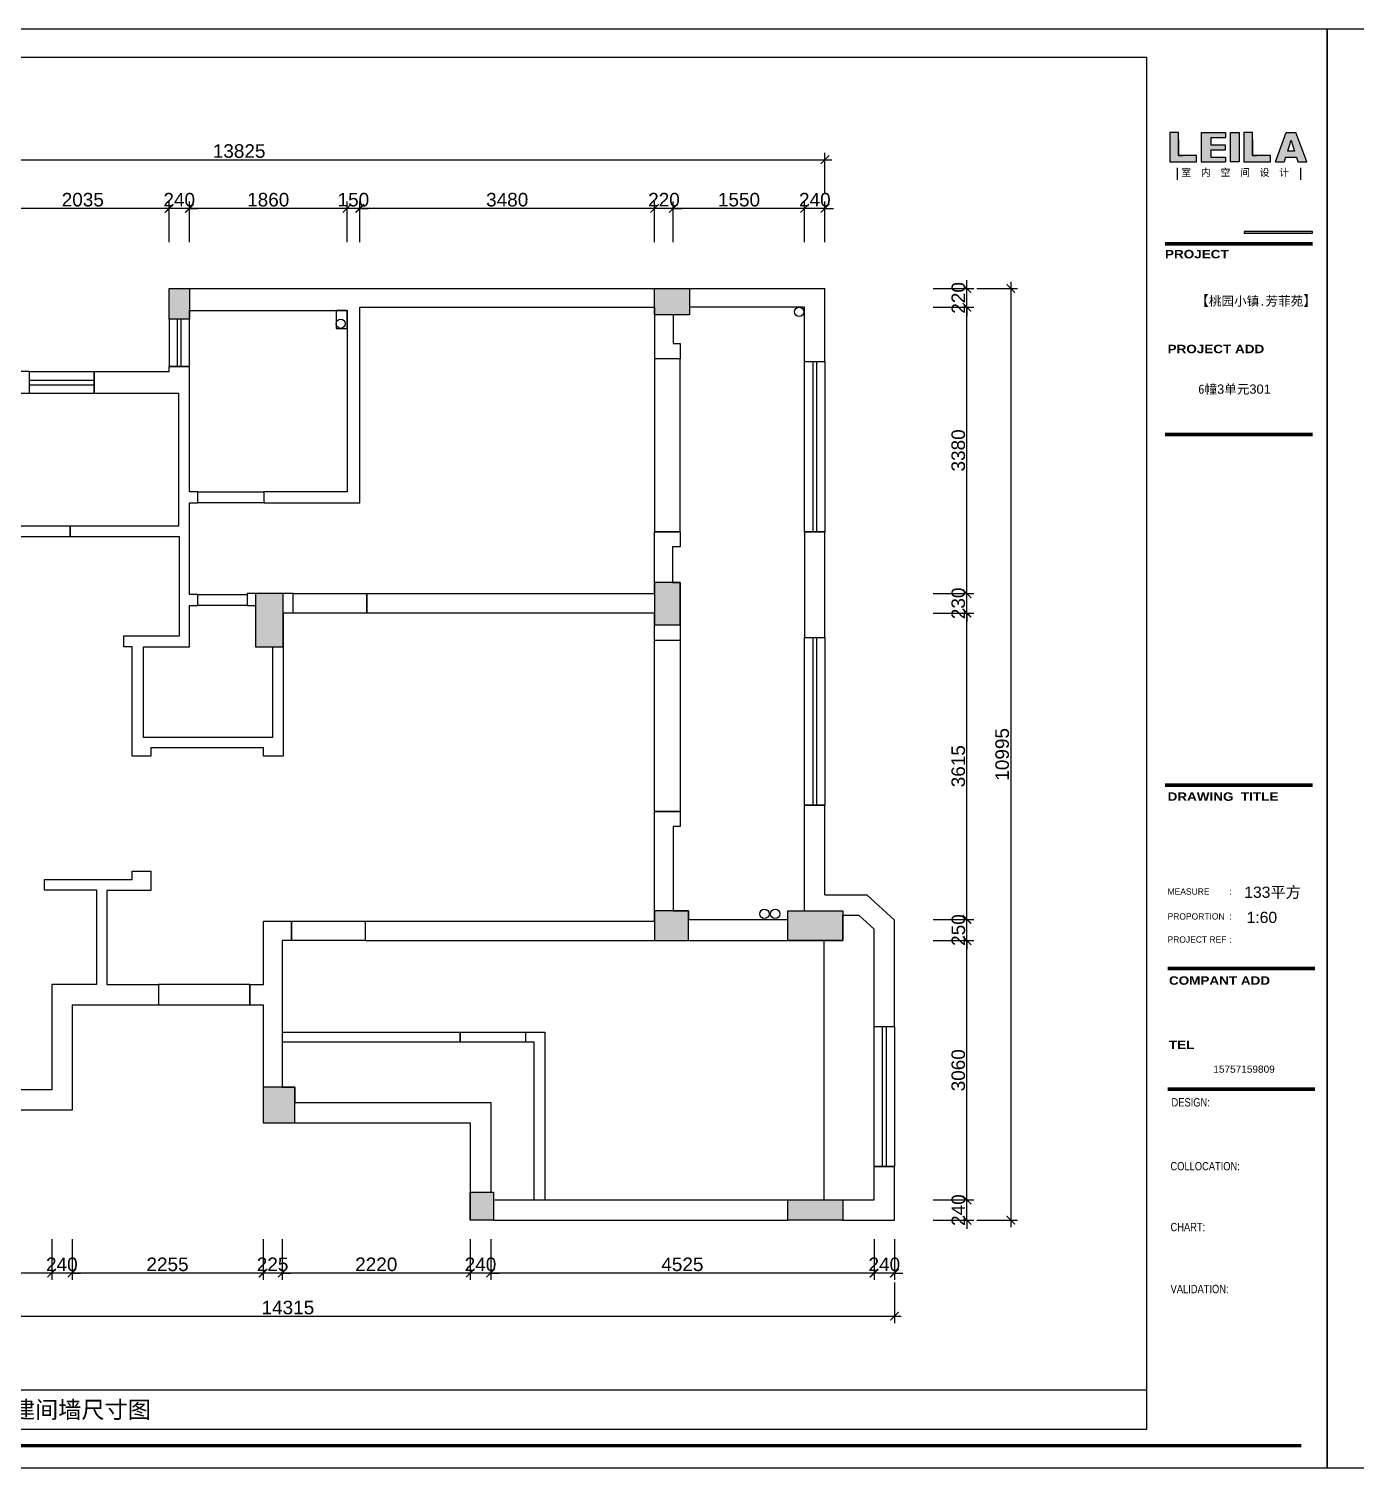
# Model space of a CAD drawing. Header units: millimetres. Extents: x 148889 to 229003, y -70503 to 111106.
# Drawn here: x 157590 to 173253, y -7813 to 9174 of the extents above; entities that cross this region are included whole.
import ezdxf
from ezdxf.enums import TextEntityAlignment as Align

# ---------------------------------------------------------------- set-up
doc = ezdxf.new("R2010")
doc.units = ezdxf.units.MM
doc.linetypes.add('HIDDEN', pattern=[0.375, 0.25, -0.125])
for name, color, linetype in [('C-门套', 16, 'Continuous'), ('P-原墙线', 7, 'Continuous'), ('P-外部尺寸', 44, 'Continuous'), ('P-窗', 3, 'Continuous'), ('W-图框', 251, 'Continuous'), ('大墨图框', 4, 'Continuous')]:
    doc.layers.add(name, color=color, linetype=linetype)
doc.styles.add('Arial', font='arial.ttf')
doc.styles.add('LOGO', font='arial.ttf')
doc.styles.add('LOGO-2', font='', dxfattribs={"width": 0.8})
doc.styles.add('NAME-1', font='simhei.ttf')
doc.styles.add('NAME-2', font='swisse.ttf')
doc.styles.get("Standard").update_dxf_attribs({"font": 'simhei.ttf'})
doc.styles.get('LOGO-2').set_extended_font_data('Arial Black')
doc.dimstyles.new('1比80', dxfattribs={"dimscale": 80, "dimtxt": 2, "dimasz": 1.25, "dimexe": 1, "dimexo": 1, "dimgap": 0.25, "dimtad": 1, "dimdec": 0, "dimrnd": 0.005, "dimzin": 0, "dimdsep": 46, "dimtxsty": 'Arial', "dimblk": 'ARCHTICK', "dimcen": 0.125, "dimdle": 1, "dimclrd": 44, "dimclre": 44, "dimclrt": 50, "dimadec": 0, "dimazin": 0, "dimtfac": 1, "dimtdec": 0, "dimtix": 1, "dimtmove": 2, "dimatfit": 3, "dimldrblk": 'DOT', "dimfxl": 5, "dimfxlon": 1, "dimtvp": 1, "dimtolj": 1, "dimtzin": 0, "dimarcsym": 0})

# ---------------------------------------------------------------- blocks, each defined once
blk = doc.blocks.new('_ArchTick')
at = {"color": 0, "linetype": 'ByBlock', "const_width": 0.15}
blk.add_lwpolyline([(-0.5, -0.5), (0.5, 0.5)], dxfattribs=at)
blk = doc.blocks.new('*D95')
at = {"layer": 'P-外部尺寸', "color": 44, "lineweight": -2, "transparency": 16777216}
for p, q in [((167565, -5110), (167565, -5590)), ((167805, -5110), (167805, -5590)), ((167565, -5510), (167465, -5510)), ((167805, -5510), (167565, -5510)), ((167805, -5510), (167905, -5510))]:
    blk.add_line(p, q, dxfattribs=at)
at = {"layer": 'P-外部尺寸', "color": 44, "lineweight": -2, "transparency": 16777216, "xscale": 100, "yscale": 100, "zscale": 100}
blk.add_blockref('_ArchTick', (167565, -5510), dxfattribs=at)
at = {"layer": 'P-外部尺寸', "color": 44, "lineweight": -2, "transparency": 16777216, "xscale": 100, "yscale": 100, "zscale": 100, "rotation": 180}
blk.add_blockref('_ArchTick', (167805, -5510), dxfattribs=at)
at = {"layer": 'P-外部尺寸', "color": 50, "transparency": 16777216, "insert": (167685, -5408), "char_height": 160, "attachment_point": 5, "style": 'Arial'}
blk.add_mtext('\\A1;240', dxfattribs=at)
blk = doc.blocks.new('_Dot')
at = {"color": 0, "linetype": 'ByBlock', "lineweight": -2}
blk.add_line((-0.5, 0), (-1, 0), dxfattribs=at)
at = {"color": 0, "linetype": 'ByBlock', "const_width": 0.5}
blk.add_lwpolyline([(-0.25, 0, 1), (0.25, 0, 1)], format="xyb", close=True, dxfattribs=at)
blk = doc.blocks.new('*D96')
at = {"layer": 'P-外部尺寸', "color": 44, "lineweight": -2, "transparency": 16777216}
for p, q in [((163040, -5110), (163040, -5590)), ((167565, -5110), (167565, -5590)), ((167645, -5510), (162960, -5510))]:
    blk.add_line(p, q, dxfattribs=at)
at = {"layer": 'P-外部尺寸', "color": 44, "lineweight": -2, "transparency": 16777216, "xscale": 100, "yscale": 100, "zscale": 100, "rotation": 180}
blk.add_blockref('_ArchTick', (163040, -5510), dxfattribs=at)
at = {"layer": 'P-外部尺寸', "color": 44, "lineweight": -2, "transparency": 16777216, "xscale": 100, "yscale": 100, "zscale": 100}
blk.add_blockref('_ArchTick', (167565, -5510), dxfattribs=at)
at = {"layer": 'P-外部尺寸', "color": 50, "transparency": 16777216, "insert": (165302, -5408), "char_height": 160, "attachment_point": 5, "style": 'Arial'}
blk.add_mtext('\\A1;4525', dxfattribs=at)
blk = doc.blocks.new('*D97')
at = {"layer": 'P-外部尺寸', "color": 44, "lineweight": -2, "transparency": 16777216}
for p, q in [((162800, -5110), (162800, -5590)), ((163040, -5110), (163040, -5590)), ((162800, -5510), (162700, -5510)), ((163040, -5510), (162800, -5510)), ((163040, -5510), (163140, -5510))]:
    blk.add_line(p, q, dxfattribs=at)
at = {"layer": 'P-外部尺寸', "color": 44, "lineweight": -2, "transparency": 16777216, "xscale": 100, "yscale": 100, "zscale": 100}
blk.add_blockref('_ArchTick', (162800, -5510), dxfattribs=at)
at = {"layer": 'P-外部尺寸', "color": 44, "lineweight": -2, "transparency": 16777216, "xscale": 100, "yscale": 100, "zscale": 100, "rotation": 180}
blk.add_blockref('_ArchTick', (163040, -5510), dxfattribs=at)
at = {"layer": 'P-外部尺寸', "color": 50, "transparency": 16777216, "insert": (162920, -5408), "char_height": 160, "attachment_point": 5, "style": 'Arial'}
blk.add_mtext('\\A1;240', dxfattribs=at)
blk = doc.blocks.new('*D98')
at = {"layer": 'P-外部尺寸', "color": 44, "lineweight": -2, "transparency": 16777216}
for p, q in [((160580, -5110), (160580, -5590)), ((162800, -5110), (162800, -5590)), ((162880, -5510), (160500, -5510))]:
    blk.add_line(p, q, dxfattribs=at)
at = {"layer": 'P-外部尺寸', "color": 44, "lineweight": -2, "transparency": 16777216, "xscale": 100, "yscale": 100, "zscale": 100, "rotation": 180}
blk.add_blockref('_ArchTick', (160580, -5510), dxfattribs=at)
at = {"layer": 'P-外部尺寸', "color": 44, "lineweight": -2, "transparency": 16777216, "xscale": 100, "yscale": 100, "zscale": 100}
blk.add_blockref('_ArchTick', (162800, -5510), dxfattribs=at)
at = {"layer": 'P-外部尺寸', "color": 50, "transparency": 16777216, "insert": (161690, -5408), "char_height": 160, "attachment_point": 5, "style": 'Arial'}
blk.add_mtext('\\A1;2220', dxfattribs=at)
blk = doc.blocks.new('*D99')
at = {"layer": 'P-外部尺寸', "color": 44, "lineweight": -2, "transparency": 16777216}
for p, q in [((160355, -5110), (160355, -5590)), ((160580, -5110), (160580, -5590)), ((160355, -5510), (160255, -5510)), ((160580, -5510), (160355, -5510)), ((160580, -5510), (160680, -5510))]:
    blk.add_line(p, q, dxfattribs=at)
at = {"layer": 'P-外部尺寸', "color": 44, "lineweight": -2, "transparency": 16777216, "xscale": 100, "yscale": 100, "zscale": 100}
blk.add_blockref('_ArchTick', (160355, -5510), dxfattribs=at)
at = {"layer": 'P-外部尺寸', "color": 44, "lineweight": -2, "transparency": 16777216, "xscale": 100, "yscale": 100, "zscale": 100, "rotation": 180}
blk.add_blockref('_ArchTick', (160580, -5510), dxfattribs=at)
at = {"layer": 'P-外部尺寸', "color": 50, "transparency": 16777216, "insert": (160467, -5408), "char_height": 160, "attachment_point": 5, "style": 'Arial'}
blk.add_mtext('\\A1;225', dxfattribs=at)
blk = doc.blocks.new('*D100')
at = {"layer": 'P-外部尺寸', "color": 44, "lineweight": -2, "transparency": 16777216}
for p, q in [((158100, -5110), (158100, -5590)), ((160355, -5110), (160355, -5590)), ((160435, -5510), (158020, -5510))]:
    blk.add_line(p, q, dxfattribs=at)
at = {"layer": 'P-外部尺寸', "color": 44, "lineweight": -2, "transparency": 16777216, "xscale": 100, "yscale": 100, "zscale": 100, "rotation": 180}
blk.add_blockref('_ArchTick', (158100, -5510), dxfattribs=at)
at = {"layer": 'P-外部尺寸', "color": 44, "lineweight": -2, "transparency": 16777216, "xscale": 100, "yscale": 100, "zscale": 100}
blk.add_blockref('_ArchTick', (160355, -5510), dxfattribs=at)
at = {"layer": 'P-外部尺寸', "color": 50, "transparency": 16777216, "insert": (159227, -5408), "char_height": 160, "attachment_point": 5, "style": 'Arial'}
blk.add_mtext('\\A1;2255', dxfattribs=at)
blk = doc.blocks.new('*D101')
at = {"layer": 'P-外部尺寸', "color": 44, "lineweight": -2, "transparency": 16777216}
for p, q in [((157860, -5110), (157860, -5590)), ((158100, -5110), (158100, -5590)), ((157860, -5510), (157760, -5510)), ((158100, -5510), (157860, -5510)), ((158100, -5510), (158200, -5510))]:
    blk.add_line(p, q, dxfattribs=at)
at = {"layer": 'P-外部尺寸', "color": 44, "lineweight": -2, "transparency": 16777216, "xscale": 100, "yscale": 100, "zscale": 100}
blk.add_blockref('_ArchTick', (157860, -5510), dxfattribs=at)
at = {"layer": 'P-外部尺寸', "color": 44, "lineweight": -2, "transparency": 16777216, "xscale": 100, "yscale": 100, "zscale": 100, "rotation": 180}
blk.add_blockref('_ArchTick', (158100, -5510), dxfattribs=at)
at = {"layer": 'P-外部尺寸', "color": 50, "transparency": 16777216, "insert": (157980, -5408), "char_height": 160, "attachment_point": 5, "style": 'Arial'}
blk.add_mtext('\\A1;240', dxfattribs=at)
blk = doc.blocks.new('*D102')
at = {"layer": 'P-外部尺寸', "color": 44, "lineweight": -2, "transparency": 16777216}
for p, q in [((154980, -5110), (154980, -5590)), ((157860, -5110), (157860, -5590)), ((157940, -5510), (154900, -5510))]:
    blk.add_line(p, q, dxfattribs=at)
at = {"layer": 'P-外部尺寸', "color": 44, "lineweight": -2, "transparency": 16777216, "xscale": 100, "yscale": 100, "zscale": 100, "rotation": 180}
blk.add_blockref('_ArchTick', (154980, -5510), dxfattribs=at)
at = {"layer": 'P-外部尺寸', "color": 44, "lineweight": -2, "transparency": 16777216, "xscale": 100, "yscale": 100, "zscale": 100}
blk.add_blockref('_ArchTick', (157860, -5510), dxfattribs=at)
at = {"layer": 'P-外部尺寸', "color": 50, "transparency": 16777216, "insert": (156420, -5408), "char_height": 160, "attachment_point": 5, "style": 'Arial'}
blk.add_mtext('\\A1;2880', dxfattribs=at)
blk = doc.blocks.new('*D106')
at = {"layer": 'P-外部尺寸', "color": 44, "lineweight": -2, "transparency": 16777216}
for p, q in [((153490, -5620), (153490, -6100)), ((167805, -5620), (167805, -6100)), ((153410, -6020), (167885, -6020))]:
    blk.add_line(p, q, dxfattribs=at)
at = {"layer": 'P-外部尺寸', "color": 44, "lineweight": -2, "transparency": 16777216, "xscale": 100, "yscale": 100, "zscale": 100, "rotation": 180}
blk.add_blockref('_ArchTick', (153490, -6020), dxfattribs=at)
at = {"layer": 'P-外部尺寸', "color": 44, "lineweight": -2, "transparency": 16777216, "xscale": 100, "yscale": 100, "zscale": 100}
blk.add_blockref('_ArchTick', (167805, -6020), dxfattribs=at)
at = {"layer": 'P-外部尺寸', "color": 50, "transparency": 16777216, "insert": (160647, -5918), "char_height": 160, "attachment_point": 5, "style": 'Arial'}
blk.add_mtext('\\A1;14315', dxfattribs=at)
blk = doc.blocks.new('*D107')
at = {"layer": 'P-外部尺寸', "color": 44, "lineweight": -2, "transparency": 16777216}
for p, q in [((168660, -4647), (168660, -4547)), ((168260, -4647), (168740, -4647)), ((168660, -4887), (168660, -4647)), ((168260, -4887), (168740, -4887)), ((168660, -4887), (168660, -4987))]:
    blk.add_line(p, q, dxfattribs=at)
at = {"layer": 'P-外部尺寸', "color": 44, "lineweight": -2, "transparency": 16777216, "xscale": 100, "yscale": 100, "zscale": 100}
for p, rotation in [((168660, -4647), 270), ((168660, -4887), 90)]:
    blk.add_blockref('_ArchTick', p, dxfattribs=dict(at, rotation=rotation))
at = {"layer": 'P-外部尺寸', "color": 50, "transparency": 16777216, "insert": (168559, -4767), "char_height": 160, "attachment_point": 5, "rotation": 90, "style": 'Arial'}
blk.add_mtext('\\A1;240', dxfattribs=at)
blk = doc.blocks.new('*D108')
at = {"layer": 'P-外部尺寸', "color": 44, "lineweight": -2, "transparency": 16777216}
for p, q in [((168660, -4727), (168660, -1507)), ((168260, -1587), (168740, -1587)), ((168260, -4647), (168740, -4647))]:
    blk.add_line(p, q, dxfattribs=at)
at = {"layer": 'P-外部尺寸', "color": 44, "lineweight": -2, "transparency": 16777216, "xscale": 100, "yscale": 100, "zscale": 100}
for p, rotation in [((168660, -1587), 90), ((168660, -4647), 270)]:
    blk.add_blockref('_ArchTick', p, dxfattribs=dict(at, rotation=rotation))
at = {"layer": 'P-外部尺寸', "color": 50, "transparency": 16777216, "insert": (168558, -3117), "char_height": 160, "attachment_point": 5, "rotation": 90, "style": 'Arial'}
blk.add_mtext('\\A1;3060', dxfattribs=at)
blk = doc.blocks.new('*D109')
at = {"layer": 'P-外部尺寸', "color": 44, "lineweight": -2, "transparency": 16777216}
for p, q in [((168260, -1337), (168740, -1337)), ((168660, -1337), (168660, -1237)), ((168660, -1587), (168660, -1337)), ((168260, -1587), (168740, -1587)), ((168660, -1587), (168660, -1687))]:
    blk.add_line(p, q, dxfattribs=at)
at = {"layer": 'P-外部尺寸', "color": 44, "lineweight": -2, "transparency": 16777216, "xscale": 100, "yscale": 100, "zscale": 100}
for p, rotation in [((168660, -1337), 270), ((168660, -1587), 90)]:
    blk.add_blockref('_ArchTick', p, dxfattribs=dict(at, rotation=rotation))
at = {"layer": 'P-外部尺寸', "color": 50, "transparency": 16777216, "insert": (168559, -1462), "char_height": 160, "attachment_point": 5, "rotation": 90, "style": 'Arial'}
blk.add_mtext('\\A1;250', dxfattribs=at)
blk = doc.blocks.new('*D110')
at = {"layer": 'P-外部尺寸', "color": 44, "lineweight": -2, "transparency": 16777216}
for p, q in [((168260, 2278), (168740, 2278)), ((168660, -1417), (168660, 2358)), ((168260, -1337), (168740, -1337))]:
    blk.add_line(p, q, dxfattribs=at)
at = {"layer": 'P-外部尺寸', "color": 44, "lineweight": -2, "transparency": 16777216, "xscale": 100, "yscale": 100, "zscale": 100}
for p, rotation in [((168660, 2278), 90), ((168660, -1337), 270)]:
    blk.add_blockref('_ArchTick', p, dxfattribs=dict(at, rotation=rotation))
at = {"layer": 'P-外部尺寸', "color": 50, "transparency": 16777216, "insert": (168558, 471), "char_height": 160, "attachment_point": 5, "rotation": 90, "style": 'Arial'}
blk.add_mtext('\\A1;3615', dxfattribs=at)
blk = doc.blocks.new('*D111')
at = {"layer": 'P-外部尺寸', "color": 44, "lineweight": -2, "transparency": 16777216}
for p, q in [((168660, 2508), (168660, 2608)), ((168260, 2508), (168740, 2508)), ((168660, 2278), (168660, 2508)), ((168260, 2278), (168740, 2278)), ((168660, 2278), (168660, 2178))]:
    blk.add_line(p, q, dxfattribs=at)
at = {"layer": 'P-外部尺寸', "color": 44, "lineweight": -2, "transparency": 16777216, "xscale": 100, "yscale": 100, "zscale": 100}
for p, rotation in [((168660, 2508), 270), ((168660, 2278), 90)]:
    blk.add_blockref('_ArchTick', p, dxfattribs=dict(at, rotation=rotation))
at = {"layer": 'P-外部尺寸', "color": 50, "transparency": 16777216, "insert": (168558, 2393), "char_height": 160, "attachment_point": 5, "rotation": 90, "style": 'Arial'}
blk.add_mtext('\\A1;230', dxfattribs=at)
blk = doc.blocks.new('*D112')
at = {"layer": 'P-外部尺寸', "color": 44, "lineweight": -2, "transparency": 16777216}
for p, q in [((168660, 2428), (168660, 5968)), ((168260, 5888), (168740, 5888)), ((168260, 2508), (168740, 2508))]:
    blk.add_line(p, q, dxfattribs=at)
at = {"layer": 'P-外部尺寸', "color": 44, "lineweight": -2, "transparency": 16777216, "xscale": 100, "yscale": 100, "zscale": 100}
for p, rotation in [((168660, 5888), 90), ((168660, 2508), 270)]:
    blk.add_blockref('_ArchTick', p, dxfattribs=dict(at, rotation=rotation))
at = {"layer": 'P-外部尺寸', "color": 50, "transparency": 16777216, "insert": (168558, 4198), "char_height": 160, "attachment_point": 5, "rotation": 90, "style": 'Arial'}
blk.add_mtext('\\A1;3380', dxfattribs=at)
blk = doc.blocks.new('*D113')
at = {"layer": 'P-外部尺寸', "color": 44, "lineweight": -2, "transparency": 16777216}
for p, q in [((168660, 6108), (168660, 6208)), ((168260, 6108), (168740, 6108)), ((168660, 5888), (168660, 6108)), ((168260, 5888), (168740, 5888)), ((168660, 5888), (168660, 5788))]:
    blk.add_line(p, q, dxfattribs=at)
at = {"layer": 'P-外部尺寸', "color": 44, "lineweight": -2, "transparency": 16777216, "xscale": 100, "yscale": 100, "zscale": 100}
for p, rotation in [((168660, 6108), 270), ((168660, 5888), 90)]:
    blk.add_blockref('_ArchTick', p, dxfattribs=dict(at, rotation=rotation))
at = {"layer": 'P-外部尺寸', "color": 50, "transparency": 16777216, "insert": (168559, 5998), "char_height": 160, "attachment_point": 5, "rotation": 90, "style": 'Arial'}
blk.add_mtext('\\A1;220', dxfattribs=at)
blk = doc.blocks.new('*D114')
at = {"layer": 'P-外部尺寸', "color": 44, "lineweight": -2, "transparency": 16777216}
for p, q in [((169178, 6188), (169178, -4967)), ((168778, 6108), (169258, 6108)), ((168778, -4887), (169258, -4887))]:
    blk.add_line(p, q, dxfattribs=at)
at = {"layer": 'P-外部尺寸', "color": 44, "lineweight": -2, "transparency": 16777216, "xscale": 100, "yscale": 100, "zscale": 100}
for p, rotation in [((169178, 6108), 90), ((169178, -4887), 270)]:
    blk.add_blockref('_ArchTick', p, dxfattribs=dict(at, rotation=rotation))
at = {"layer": 'P-外部尺寸', "color": 50, "transparency": 16777216, "insert": (169076, 611), "char_height": 160, "attachment_point": 5, "rotation": 90, "style": 'Arial'}
blk.add_mtext('\\A1;10995', dxfattribs=at)
blk = doc.blocks.new('*D115')
at = {"layer": 'P-外部尺寸', "color": 44, "lineweight": -2, "transparency": 16777216}
for p, q in [((166745, 7054), (166645, 7054)), ((166745, 6654), (166745, 7134)), ((166985, 7054), (166745, 7054)), ((166985, 6654), (166985, 7134)), ((166985, 7054), (167085, 7054))]:
    blk.add_line(p, q, dxfattribs=at)
at = {"layer": 'P-外部尺寸', "color": 44, "lineweight": -2, "transparency": 16777216, "xscale": 100, "yscale": 100, "zscale": 100}
blk.add_blockref('_ArchTick', (166745, 7054), dxfattribs=at)
at = {"layer": 'P-外部尺寸', "color": 44, "lineweight": -2, "transparency": 16777216, "xscale": 100, "yscale": 100, "zscale": 100, "rotation": 180}
blk.add_blockref('_ArchTick', (166985, 7054), dxfattribs=at)
at = {"layer": 'P-外部尺寸', "color": 50, "transparency": 16777216, "insert": (166865, 7156), "char_height": 160, "attachment_point": 5, "style": 'Arial'}
blk.add_mtext('\\A1;240', dxfattribs=at)
blk = doc.blocks.new('*D116')
at = {"layer": 'P-外部尺寸', "color": 44, "lineweight": -2, "transparency": 16777216}
for p, q in [((166825, 7054), (165115, 7054)), ((165195, 6654), (165195, 7134)), ((166745, 6654), (166745, 7134))]:
    blk.add_line(p, q, dxfattribs=at)
at = {"layer": 'P-外部尺寸', "color": 44, "lineweight": -2, "transparency": 16777216, "xscale": 100, "yscale": 100, "zscale": 100, "rotation": 180}
blk.add_blockref('_ArchTick', (165195, 7054), dxfattribs=at)
at = {"layer": 'P-外部尺寸', "color": 44, "lineweight": -2, "transparency": 16777216, "xscale": 100, "yscale": 100, "zscale": 100}
blk.add_blockref('_ArchTick', (166745, 7054), dxfattribs=at)
at = {"layer": 'P-外部尺寸', "color": 50, "transparency": 16777216, "insert": (165970, 7156), "char_height": 160, "attachment_point": 5, "style": 'Arial'}
blk.add_mtext('\\A1;1550', dxfattribs=at)
blk = doc.blocks.new('*D117')
at = {"layer": 'P-外部尺寸', "color": 44, "lineweight": -2, "transparency": 16777216}
for p, q in [((164975, 7054), (164875, 7054)), ((164975, 6654), (164975, 7134)), ((165195, 7054), (164975, 7054)), ((165195, 6654), (165195, 7134)), ((165195, 7054), (165295, 7054))]:
    blk.add_line(p, q, dxfattribs=at)
at = {"layer": 'P-外部尺寸', "color": 44, "lineweight": -2, "transparency": 16777216, "xscale": 100, "yscale": 100, "zscale": 100}
blk.add_blockref('_ArchTick', (164975, 7054), dxfattribs=at)
at = {"layer": 'P-外部尺寸', "color": 44, "lineweight": -2, "transparency": 16777216, "xscale": 100, "yscale": 100, "zscale": 100, "rotation": 180}
blk.add_blockref('_ArchTick', (165195, 7054), dxfattribs=at)
at = {"layer": 'P-外部尺寸', "color": 50, "transparency": 16777216, "insert": (165085, 7156), "char_height": 160, "attachment_point": 5, "style": 'Arial'}
blk.add_mtext('\\A1;220', dxfattribs=at)
blk = doc.blocks.new('*D118')
at = {"layer": 'P-外部尺寸', "color": 44, "lineweight": -2, "transparency": 16777216}
for p, q in [((165055, 7054), (161415, 7054)), ((161495, 6654), (161495, 7134)), ((164975, 6654), (164975, 7134))]:
    blk.add_line(p, q, dxfattribs=at)
at = {"layer": 'P-外部尺寸', "color": 44, "lineweight": -2, "transparency": 16777216, "xscale": 100, "yscale": 100, "zscale": 100, "rotation": 180}
blk.add_blockref('_ArchTick', (161495, 7054), dxfattribs=at)
at = {"layer": 'P-外部尺寸', "color": 44, "lineweight": -2, "transparency": 16777216, "xscale": 100, "yscale": 100, "zscale": 100}
blk.add_blockref('_ArchTick', (164975, 7054), dxfattribs=at)
at = {"layer": 'P-外部尺寸', "color": 50, "transparency": 16777216, "insert": (163235, 7156), "char_height": 160, "attachment_point": 5, "style": 'Arial'}
blk.add_mtext('\\A1;3480', dxfattribs=at)
blk = doc.blocks.new('*D119')
at = {"layer": 'P-外部尺寸', "color": 44, "lineweight": -2, "transparency": 16777216}
for p, q in [((161345, 7054), (161245, 7054)), ((161345, 6654), (161345, 7134)), ((161495, 7054), (161345, 7054)), ((161495, 6654), (161495, 7134)), ((161495, 7054), (161595, 7054))]:
    blk.add_line(p, q, dxfattribs=at)
at = {"layer": 'P-外部尺寸', "color": 44, "lineweight": -2, "transparency": 16777216, "xscale": 100, "yscale": 100, "zscale": 100}
blk.add_blockref('_ArchTick', (161345, 7054), dxfattribs=at)
at = {"layer": 'P-外部尺寸', "color": 44, "lineweight": -2, "transparency": 16777216, "xscale": 100, "yscale": 100, "zscale": 100, "rotation": 180}
blk.add_blockref('_ArchTick', (161495, 7054), dxfattribs=at)
at = {"layer": 'P-外部尺寸', "color": 50, "transparency": 16777216, "insert": (161420, 7156), "char_height": 160, "attachment_point": 5, "style": 'Arial'}
blk.add_mtext('\\A1;150', dxfattribs=at)
blk = doc.blocks.new('*D120')
at = {"layer": 'P-外部尺寸', "color": 44, "lineweight": -2, "transparency": 16777216}
for p, q in [((161425, 7054), (159405, 7054)), ((159485, 6654), (159485, 7134)), ((161345, 6654), (161345, 7134))]:
    blk.add_line(p, q, dxfattribs=at)
at = {"layer": 'P-外部尺寸', "color": 44, "lineweight": -2, "transparency": 16777216, "xscale": 100, "yscale": 100, "zscale": 100, "rotation": 180}
blk.add_blockref('_ArchTick', (159485, 7054), dxfattribs=at)
at = {"layer": 'P-外部尺寸', "color": 44, "lineweight": -2, "transparency": 16777216, "xscale": 100, "yscale": 100, "zscale": 100}
blk.add_blockref('_ArchTick', (161345, 7054), dxfattribs=at)
at = {"layer": 'P-外部尺寸', "color": 50, "transparency": 16777216, "insert": (160415, 7156), "char_height": 160, "attachment_point": 5, "style": 'Arial'}
blk.add_mtext('\\A1;1860', dxfattribs=at)
blk = doc.blocks.new('*D121')
at = {"layer": 'P-外部尺寸', "color": 44, "lineweight": -2, "transparency": 16777216}
for p, q in [((159245, 7054), (159145, 7054)), ((159245, 6654), (159245, 7134)), ((159485, 7054), (159245, 7054)), ((159485, 6654), (159485, 7134)), ((159485, 7054), (159585, 7054))]:
    blk.add_line(p, q, dxfattribs=at)
at = {"layer": 'P-外部尺寸', "color": 44, "lineweight": -2, "transparency": 16777216, "xscale": 100, "yscale": 100, "zscale": 100}
blk.add_blockref('_ArchTick', (159245, 7054), dxfattribs=at)
at = {"layer": 'P-外部尺寸', "color": 44, "lineweight": -2, "transparency": 16777216, "xscale": 100, "yscale": 100, "zscale": 100, "rotation": 180}
blk.add_blockref('_ArchTick', (159485, 7054), dxfattribs=at)
at = {"layer": 'P-外部尺寸', "color": 50, "transparency": 16777216, "insert": (159365, 7156), "char_height": 160, "attachment_point": 5, "style": 'Arial'}
blk.add_mtext('\\A1;240', dxfattribs=at)
blk = doc.blocks.new('*D122')
at = {"layer": 'P-外部尺寸', "color": 44, "lineweight": -2, "transparency": 16777216}
for p, q in [((159325, 7054), (157130, 7054)), ((157210, 6654), (157210, 7134)), ((159245, 6654), (159245, 7134))]:
    blk.add_line(p, q, dxfattribs=at)
at = {"layer": 'P-外部尺寸', "color": 44, "lineweight": -2, "transparency": 16777216, "xscale": 100, "yscale": 100, "zscale": 100, "rotation": 180}
blk.add_blockref('_ArchTick', (157210, 7054), dxfattribs=at)
at = {"layer": 'P-外部尺寸', "color": 44, "lineweight": -2, "transparency": 16777216, "xscale": 100, "yscale": 100, "zscale": 100}
blk.add_blockref('_ArchTick', (159245, 7054), dxfattribs=at)
at = {"layer": 'P-外部尺寸', "color": 50, "transparency": 16777216, "insert": (158227, 7156), "char_height": 160, "attachment_point": 5, "style": 'Arial'}
blk.add_mtext('\\A1;2035', dxfattribs=at)
blk = doc.blocks.new('*D134')
at = {"layer": 'P-外部尺寸', "color": 44, "lineweight": -2, "transparency": 16777216}
for p, q in [((153160, 7229), (153160, 7709)), ((166985, 7229), (166985, 7709)), ((153080, 7629), (167065, 7629))]:
    blk.add_line(p, q, dxfattribs=at)
at = {"layer": 'P-外部尺寸', "color": 44, "lineweight": -2, "transparency": 16777216, "xscale": 100, "yscale": 100, "zscale": 100, "rotation": 180}
blk.add_blockref('_ArchTick', (153160, 7629), dxfattribs=at)
at = {"layer": 'P-外部尺寸', "color": 44, "lineweight": -2, "transparency": 16777216, "xscale": 100, "yscale": 100, "zscale": 100}
blk.add_blockref('_ArchTick', (166985, 7629), dxfattribs=at)
at = {"layer": 'P-外部尺寸', "color": 50, "transparency": 16777216, "insert": (160072, 7730), "char_height": 160, "attachment_point": 5, "style": 'Arial'}
blk.add_mtext('\\A1;13825', dxfattribs=at)
blk = doc.blocks.new('sfbhsrdfbh')
h = blk.add_hatch(color=252)
h.paths.add_polyline_path([(449.17, 252.92), (449.17, 254.24), (445.47, 254.24), (445.47, 258.95), (443.68, 258.95), (443.68, 252.92)])
h.paths.add_polyline_path([(464.46, 252.92), (464.46, 254.24), (460.76, 254.24), (460.76, 258.95), (458.96, 258.95), (458.96, 252.92)])
h = blk.add_hatch(color=256)
h.paths.add_polyline_path([(455.17, 253.92), (452.17, 253.92), (452.17, 255.43), (455.17, 255.43), (455.17, 256.43), (452.17, 256.43), (452.17, 257.95), (455.17, 257.95), (455.17, 258.95), (450.17, 258.95), (450.17, 252.92), (455.17, 252.92)])
h.paths.add_polyline_path([(457.96, 258.95), (456.17, 258.95), (456.17, 252.92), (457.96, 252.92)])
h = blk.add_hatch(color=252)
h.paths.add_polyline_path([(469.69, 258.97), (467.7, 258.97), (465.46, 252.92), (467.27, 252.92), (467.55, 253.92), (469.78, 253.92), (470.1, 252.92), (471.96, 252.92)])
h.paths.add_polyline_path([(469.38, 255.16), (467.95, 255.16), (468.67, 257.45)], flags=16)
at = {"layer": '大墨图框'}
for color, points in [(1, [(458.99, 238.18), (473.09, 238.18), (473.09, 238.57), (458.99, 238.57)]), (0, [(136.42, -11.95), (68.08, -11.95), (68.08, -10), (136.42, -10)])]:
    blk.add_hatch(color=color, dxfattribs=at).paths.add_polyline_path(points)
at = {"color": 252}
for p, q in [((443.68, 258.95), (443.68, 252.92)), ((443.68, 258.95), (443.68, 252.92)), ((445.47, 258.95), (443.68, 258.95)), ((445.47, 254.24), (445.47, 258.95)), ((458.96, 258.95), (458.96, 252.92)), ((460.76, 258.95), (458.96, 258.95)), ((460.76, 254.24), (460.76, 258.95)), ((465.46, 252.92), (467.7, 258.97)), ((467.7, 258.97), (469.69, 258.97)), ((471.96, 252.92), (469.69, 258.97)), ((445.47, 257.57), (445.47, 254.24)), ((460.76, 257.57), (460.76, 254.24)), ((468.63, 257.33), (467.95, 255.16)), ((468.63, 257.33), (468.71, 257.33)), ((468.71, 257.33), (469.38, 255.16)), ((443.68, 252.92), (446.93, 252.92)), ((443.68, 252.92), (449.17, 252.92)), ((445.47, 254.24), (446.35, 254.24)), ((449.17, 254.24), (445.47, 254.24)), ((449.17, 252.92), (449.17, 254.24)), ((458.96, 252.92), (463.96, 252.92)), ((458.96, 252.92), (462.21, 252.92)), ((458.96, 252.92), (464.46, 252.92)), ((460.76, 254.24), (461.64, 254.24)), ((464.46, 254.24), (460.76, 254.24)), ((464.46, 252.92), (464.46, 254.24)), ((465.46, 252.92), (467.27, 252.92)), ((467.55, 253.92), (467.27, 252.92)), ((467.55, 253.92), (469.78, 253.92)), ((469.38, 255.16), (467.95, 255.16)), ((469.78, 253.92), (470.1, 252.92)), ((470.1, 252.92), (471.96, 252.92))]:
    blk.add_line(p, q, dxfattribs=at)
for p, q in [((450.17, 258.95), (450.17, 252.92)), ((450.17, 258.95), (455.17, 258.95)), ((455.17, 258.95), (455.17, 257.95)), ((457.96, 258.95), (457.96, 252.92)), ((457.96, 258.95), (457.96, 252.92)), ((450.17, 256.6), (450.17, 255.26)), ((452.17, 257.95), (455.17, 257.95)), ((452.17, 257.95), (452.17, 256.43)), ((452.17, 256.43), (455.17, 256.43)), ((452.17, 255.43), (455.17, 255.43)), ((452.17, 255.43), (452.17, 253.92)), ((455.17, 255.43), (455.17, 256.43)), ((450.17, 252.92), (455.17, 252.92)), ((452.17, 253.92), (455.17, 253.92)), ((455.17, 253.92), (455.17, 252.92))]:
    blk.add_line(p, q)
blk.add_lwpolyline([(456.17, 258.95), (457.96, 258.95), (457.96, 252.92), (456.17, 252.92)], close=True)
at = {"layer": '大墨图框', "color": 1, "linetype": 'ByBlock'}
for p, q in [((445.17, 251.67), (445.17, 249.2)), ((470.61, 251.67), (470.61, 249.2))]:
    blk.add_line(p, q, dxfattribs=at)
at = {"layer": '大墨图框', "color": 4, "linetype": 'ByBlock', "ltscale": 100}
for points in [[(56.17, 280.38), (476.17, 280.38), (476.17, -16.59), (56.17, -16.59)], [(438.91, 274.48), (68.08, 274.48), (68.08, -8.51), (438.91, -8.51)]]:
    blk.add_lwpolyline(points, close=True, dxfattribs=at)
at = {"layer": '大墨图框', "color": 1}
blk.add_lwpolyline([(458.99, 238.18), (473.09, 238.18), (473.09, 238.57), (458.99, 238.57)], close=True, dxfattribs=at)
at = {"layer": '大墨图框', "color": 1, "const_width": 0.755}
for points in [[(442.68, 236.01), (473.12, 236.01)], [(442.68, 196.67), (473.12, 196.67)], [(442.68, 124.3), (473.12, 124.3)], [(443.22, 86.49), (473.66, 86.49)], [(443.22, 61.59), (473.66, 61.59)]]:
    blk.add_lwpolyline(points, dxfattribs=at)
at = {"layer": '大墨图框', "color": 0, "const_width": 0.725}
blk.add_lwpolyline([(68.08, -11.95), (470.84, -11.95)], dxfattribs=at)
at = {"layer": '大墨图框', "color": 1}
for s, height, style, width, p in [('PROJECT', 1.74, 'LOGO-2', 1, (442.68, 233.02)), ('PROJECT ADD', 1.7396, 'LOGO-2', 1, (443.22, 213.45)), ('DRAWING  TITLE', 1.7396, 'LOGO-2', 1, (443.22, 121.1)), ('MEASURE ', 1.305, 'LOGO', 0.96, (443.21, 101.73)), (':', 1.3, 'LOGO', 1, (455.94, 101.73)), ('PROPORTION', 1.305, 'LOGO', 0.96, (443.21, 96.6)), (':', 1.3, 'LOGO', 1, (455.94, 96.6)), ('PROJECT REF', 1.3047, 'LOGO', 0.96, (443.21, 91.83)), (':', 1.3, 'LOGO', 1, (455.94, 91.83)), ('COMPANT ADD', 1.7396, 'LOGO-2', 1, (443.5, 83.15)), ('TEL', 1.74, 'LOGO-2', 1, (443.5, 69.91))]:
    blk.add_text(s, height=height, dxfattribs=dict(at, style=style, width=width)).set_placement(p)
at = {"layer": '大墨图框', "color": 1, "linetype": 'ByBlock', "insert": (442.02, 251.48), "char_height": 1.4825, "width": 35.6207, "attachment_point": 1}
blk.add_mtext('{\\C0;    室  内  空  间  设  计}', dxfattribs=at)
at = {"layer": '大墨图框', "color": 1, "attachment_point": 1}
for s, insert, char_height, width, style in [('{\\fSimSun|b0|i0|c134|p54;【\\fSimHei|b0|i0|c134|p2;\\H0.9167x;桃园小镇.芳菲苑\\fSimSun|b0|i0|c134|p54;\\H1.091x;】}', (448.91, 225.33), 2.07549, 33.5093, 'LOGO'), ('{\\fSimHei|b0|i0|c134|p2;\\H0.9167x;6幢\\fArial|b0|i0|c0|p34;3\\fSimHei|b0|i0|c134|p2;单元\\fArial|b0|i0|c0|p34;301}', (449.53, 206.99), 2.07549, 24.9373, 'LOGO'), ('{\\H1.116x;133\\fSimSun|b0|i0|c134|p54;平方}', (459.03, 103.4), 2.0755, 24.9373, 'LOGO'), ('{\\H1.116x;1:60}', (459.52, 98.21), 2.0755, 24.9373, 'LOGO'), ('{\\H1.116x;15757159809}', (452.66, 66.48), 1.328, 21.8201, 'LOGO'), ('{\\fArial|b0|i0|c0|p34;DESIGN:}', (444.03, 59.76), 1.7203, 2.1993, 'LOGO-2'), ('{\\fArial|b0|i0|c0|p34;COLLOCATION:}', (443.81, 46.58), 1.7203, 2.1993, 'LOGO-2'), ('{\\fArial|b0|i0|c0|p34;CHART:}', (443.82, 34.03), 1.7203, 2.1993, 'LOGO-2'), ('{\\fArial|b0|i0|c0|p34;VALIDATION:}', (443.84, 21.24), 1.7203, 2.1993, 'LOGO-2')]:
    blk.add_mtext(s, dxfattribs=dict(at, insert=insert, char_height=char_height, width=width, style=style))
blk = doc.blocks.new('*U94')
at = {"color": 4}
blk.add_line((8, 0), (8, 8), dxfattribs=at)
blk.add_lwpolyline([(0, 0), (370.83, 0), (370.83, 8), (0, 8)], close=True, dxfattribs=at)
at = {"color": 1, "ltscale": 250}
blk.add_circle((4, 4), 4, dxfattribs=at)
at = {"color": 2, "style": 'NAME-1'}
blk.add_attdef('平面布置图', text='', height=3.5, dxfattribs=at).set_placement((54.56, 4), align=Align.MIDDLE_LEFT)
blk.add_attdef('SCALE1:100/比例1:100', text='', height=3.5, dxfattribs=at).set_placement((370.83, 4), align=Align.MIDDLE_RIGHT)
blk.add_attdef('FF', text='', height=3.5, dxfattribs=at).set_placement((4, 4), align=Align.MIDDLE)
at = {"color": 2, "style": 'NAME-2', "width": 1.2}
blk.add_attdef('PLAN', text='', height=3.5, dxfattribs=at).set_placement((10, 4), align=Align.MIDDLE_LEFT)

msp = doc.modelspace()

# ---------------------------------------------------------------- hatches: boundary and pattern name
at = {"layer": 'P-原墙线'}
h = msp.add_hatch(color=8, dxfattribs=at)
h.dxf.hatch_style = 1
h.paths.add_polyline_path([(164975, 6108.4), (164975, 5798.4), (165385, 5798.4), (165385, 6108.4)])
h.paths.add_polyline_path([(165275, 2638.4), (164975, 2638.4), (164975, 2138.4), (165275, 2138.4)])
h.paths.add_polyline_path([(165375, -1236.6), (164975, -1236.6), (164975, -1586.6), (165375, -1586.6)])
h.paths.add_polyline_path([(166545, -1586.6), (167195, -1586.6), (167195, -1236.6), (166545, -1236.6)])
h.paths.add_polyline_path([(160355, -3316.6), (160355, -3736.6), (160730, -3736.6), (160730, -3316.6)])
h.paths.add_polyline_path([(162800, -4886.6), (163075, -4886.6), (163075, -4556.6), (162800, -4556.6)])
h.paths.add_polyline_path([(166545, -4646.6), (166545, -4886.6), (167195, -4886.6), (167195, -4646.6)])
h.paths.add_polyline_path([(155180, -3196.6), (154700, -3196.6), (154700, -3586.6), (155180, -3586.6)])
h.paths.add_polyline_path([(153730, -1116.6), (153730, -866.6), (153160, -866.6), (153160, -1116.6)])
h.paths.add_polyline_path([(153160, 2148.4), (153160, 1788.4), (153590, 1788.4), (153590, 2148.4)])
h.paths.add_polyline_path([(157480, 1878.4), (157480, 2198.4), (157070, 2198.4), (157070, 1878.4)])
h.paths.add_polyline_path([(160265, 1878.4), (160590, 1878.4), (160590, 2508.4), (160265, 2508.4)])
h.paths.add_polyline_path([(159485, 6108.4), (159245, 6108.4), (159245, 5748.4), (159485, 5748.4)])
h.paths.add_polyline_path([(157490, 4888.4), (157490, 5128.4), (157070, 5128.4), (157070, 4888.4)])
h.paths.add_polyline_path([(155190, 5128.4), (154760, 5128.4), (154760, 4888.4), (155190, 4888.4)])

# ---------------------------------------------------------------- linework, layer by layer
at = {"layer": 'C-门套', "linetype": 'HIDDEN'}
for points in [[(164975, 3238.4), (165275, 3238.4), (165275, 5278.4), (164975, 5278.4)], [(160365, 3578.4), (159585, 3578.4), (159585, 3708.4), (160365, 3708.4)], [(158080, 3178.4), (157310, 3178.4), (157310, 3308.4), (158080, 3308.4)], [(160165, 2368.4), (159585, 2368.4), (159585, 2498.4), (160165, 2498.4)], [(160710, 2508.4), (161580, 2508.4), (161580, 2278.4), (160710, 2278.4)], [(164975, 1958.4), (165275, 1958.4), (165275, -61.6), (164975, -61.6)], [(161560, -1586.6), (160690, -1586.6), (160690, -1356.6), (161560, -1356.6)], [(159120, -2346.6), (160200, -2346.6), (160200, -2106.6), (159120, -2106.6)], [(163450, -2786.6), (162680, -2786.6), (162680, -2666.6), (163450, -2666.6)]]:
    msp.add_lwpolyline(points, close=True, dxfattribs=at)
at = {"layer": 'P-原墙线'}
for p, q in [((159245, 6108.4), (166985, 6108.4)), ((159245, 5748.4), (159245, 6108.4)), ((166985, 5248.4), (166985, 6108.4)), ((159485, 5748.4), (159485, 5848.4)), ((159485, 5848.4), (161345, 5848.4)), ((161345, 5848.4), (161345, 3708.4)), ((161495, 3578.4), (161495, 5888.4)), ((161495, 5888.4), (164975, 5888.4)), ((164975, 5888.4), (164975, 5278.4)), ((165385, 5798.4), (165195, 5798.4)), ((165195, 5798.4), (165195, 5458.4)), ((166745, 5888.4), (165385, 5888.4)), ((165385, 5888.4), (165385, 5798.4)), ((166745, 5248.4), (166745, 5888.4)), ((159485, 5748.4), (159245, 5748.4)), ((165195, 5458.4), (165275, 5458.4)), ((165275, 5458.4), (165275, 5278.4)), ((165275, 5278.4), (164975, 5278.4)), ((157600, 5128.4), (153160, 5128.4)), ((157600, 4868.4), (157600, 5128.4)), ((158360, 4868.4), (158360, 5128.4)), ((158360, 5128.4), (159245, 5128.4)), ((159485, 5188.4), (159245, 5188.4)), ((159245, 5128.4), (159245, 5188.4)), ((159485, 3708.4), (159485, 5188.4)), ((166745, 5248.4), (166985, 5248.4)), ((157600, 4868.4), (157210, 4868.4)), ((159360, 4868.4), (158360, 4868.4)), ((159360, 3308.4), (159360, 4868.4)), ((159585, 3708.4), (159485, 3708.4)), ((159485, 2498.4), (159485, 3578.4)), ((159485, 3578.4), (159585, 3578.4)), ((159585, 3578.4), (159585, 3708.4)), ((161345, 3708.4), (160365, 3708.4)), ((160365, 3708.4), (160365, 3578.4)), ((160365, 3578.4), (161495, 3578.4)), ((158080, 3178.4), (158080, 3308.4)), ((158080, 3308.4), (159360, 3308.4)), ((165275, 3238.4), (164975, 3238.4)), ((164975, 2508.4), (164975, 3238.4)), ((165275, 3238.4), (165275, 3058.4)), ((166745, 3238.4), (166985, 3238.4)), ((166745, 3238.4), (166745, 1988.4)), ((166985, 1988.4), (166985, 3238.4)), ((159370, 3178.4), (158080, 3178.4)), ((159370, 2008.4), (159370, 3178.4)), ((165275, 3058.4), (165185, 3058.4)), ((165185, 3058.4), (165185, 2638.4)), ((165185, 2638.4), (165275, 2638.4)), ((165275, 2638.4), (165275, 1958.4)), ((159585, 2498.4), (159485, 2498.4)), ((159585, 2368.4), (159585, 2498.4)), ((160710, 2508.4), (160165, 2508.4)), ((160165, 2508.4), (160165, 2368.4)), ((160265, 2508.4), (160265, 1878.4)), ((160710, 2278.4), (160710, 2508.4)), ((161580, 2278.4), (161580, 2508.4)), ((161580, 2508.4), (164975, 2508.4)), ((159485, 1878.4), (159485, 2368.4)), ((159485, 2368.4), (159585, 2368.4)), ((160165, 2368.4), (160265, 2368.4)), ((160710, 2278.4), (160590, 2278.4)), ((160590, 2278.4), (160590, 588.4)), ((164975, 2278.4), (161580, 2278.4)), ((164975, 1958.4), (164975, 2278.4)), ((158710, 1878.4), (158710, 2008.4)), ((158710, 2008.4), (159370, 2008.4)), ((158810, 1878.4), (158710, 1878.4)), ((158810, 588.4), (158810, 1878.4)), ((158945, 808.4), (158945, 1878.4)), ((158945, 1878.4), (159485, 1878.4)), ((160265, 1878.4), (160465, 1878.4)), ((160465, 1878.4), (160465, 808.4)), ((164975, 1958.4), (165275, 1958.4)), ((166745, 1988.4), (166985, 1988.4)), ((160465, 808.4), (158945, 808.4)), ((160360, 688.4), (159030, 688.4)), ((159030, 688.4), (159030, 588.4)), ((160360, 588.4), (160360, 688.4)), ((159030, 588.4), (158810, 588.4)), ((160590, 588.4), (160360, 588.4)), ((166745, -1236.6), (166745, 13.4)), ((166745, 13.4), (166985, 13.4)), ((166985, -1046.6), (166985, 13.4)), ((164975, -1356.6), (164975, -61.6)), ((164975, -61.6), (165275, -61.6)), ((165275, -61.6), (165275, -241.6)), ((165275, -241.6), (165195, -241.6)), ((165195, -241.6), (165195, -1236.6)), ((158810, -866.6), (158810, -766.6)), ((158810, -766.6), (159030, -766.6)), ((159030, -766.6), (159030, -996.6)), ((157770, -866.6), (157770, -986.6)), ((157770, -866.6), (158810, -866.6)), ((157770, -986.6), (158390, -986.6)), ((158390, -986.6), (158390, -2106.6)), ((159030, -996.6), (158510, -996.6)), ((158510, -996.6), (158510, -2106.6)), ((166985, -1046.6), (167478.3, -1046.6)), ((167478.3, -1046.6), (167805, -1346)), ((160360, -2106.6), (160360, -1356.6)), ((160360, -1356.6), (160690, -1356.6)), ((160690, -1356.6), (160690, -1586.6)), ((161560, -1356.6), (161560, -1586.6)), ((161560, -1356.6), (164975, -1356.6)), ((165195, -1236.6), (165375, -1236.6)), ((165375, -1236.6), (165375, -1336.6)), ((165375, -1336.6), (166545, -1336.6)), ((166545, -1336.6), (166545, -1236.6)), ((166545, -1236.6), (166745, -1236.6)), ((167195, -1586.6), (167195, -1286.6)), ((167195, -1286.6), (167385, -1286.6)), ((167385, -1286.6), (167565, -1451.6)), ((167805, -2601.6), (167805, -1346)), ((167565, -2601.6), (167565, -1451.6)), ((160690, -1586.6), (160580, -1586.6)), ((160580, -1586.6), (160580, -3316.6)), ((161560, -1586.6), (167195, -1586.6)), ((166975, -4646.6), (166975, -1586.6)), ((158390, -2106.6), (157860, -2106.6)), ((157860, -2106.6), (157860, -3346.6)), ((158510, -2106.6), (159120, -2106.6)), ((159120, -2106.6), (159120, -2346.6)), ((160200, -2106.6), (160360, -2106.6)), ((160200, -2106.6), (160200, -2346.6)), ((160200, -2106.6), (160200, -2346.6)), ((158100, -2346.6), (158100, -3586.6)), ((158100, -2346.6), (159120, -2346.6)), ((160200, -2346.6), (160355, -2346.6)), ((160355, -2346.6), (160355, -3736.6)), ((160580, -2666.6), (162680, -2666.6)), ((162680, -2666.6), (162680, -2786.6)), ((163450, -2666.6), (163450, -2786.6)), ((163450, -2666.6), (163680, -2666.6)), ((163680, -2666.6), (163680, -4646.6)), ((167565, -2601.6), (167805, -2601.6)), ((162680, -2786.6), (160580, -2786.6)), ((163555, -2786.6), (163450, -2786.6)), ((163555, -4646.6), (163555, -2786.6)), ((157860, -3346.6), (155180, -3346.6)), ((160580, -3316.6), (160730, -3316.6)), ((160730, -3316.6), (160730, -3496.6)), ((160730, -3496.6), (163040, -3496.6)), ((163040, -3496.6), (163040, -4556.6)), ((158100, -3586.6), (153490, -3586.6)), ((160355, -3736.6), (162800, -3736.6)), ((162800, -3736.6), (162800, -4886.6)), ((167565, -4646.6), (167565, -4251.6)), ((167565, -4251.6), (167805, -4251.6)), ((167805, -4886.6), (167805, -4251.6)), ((163040, -4556.6), (163075, -4556.6)), ((163075, -4556.6), (163075, -4646.6)), ((163090, -4646.6), (167565, -4646.6)), ((163075, -4886.6), (166545, -4886.6)), ((167195, -4886.6), (167805, -4886.6))]:
    msp.add_line(p, q, dxfattribs=at)
for points in [[(159245, 6108.4), (159485, 6108.4), (159485, 5748.4), (159245, 5748.4)], [(165385, 5798.4), (164975, 5798.4), (164975, 6108.4), (165385, 6108.4)], [(161215, 5638.4), (161345, 5638.4), (161345, 5848.4), (161215, 5848.4)], [(164975, 2138.4), (165275, 2138.4), (165275, 2638.4), (164975, 2638.4)], [(160265, 1878.4), (160590, 1878.4), (160590, 2508.4), (160265, 2508.4)], [(165375, -1236.6), (164975, -1236.6), (164975, -1586.6), (165375, -1586.6)], [(166545, -1236.6), (167195, -1236.6), (167195, -1586.6), (166545, -1586.6)], [(160730, -3316.6), (160355, -3316.6), (160355, -3736.6), (160730, -3736.6)], [(162800, -4556.6), (163075, -4556.6), (163075, -4886.6), (162800, -4886.6)], [(166545, -4646.6), (167195, -4646.6), (167195, -4886.6), (166545, -4886.6)]]:
    msp.add_lwpolyline(points, close=True, dxfattribs=at)
for centre in [(166680, 5833.4), (161270, 5693.4), (166270, -1271.6), (166398.1, -1271.6)]:
    msp.add_circle(centre, 55, dxfattribs=at)
at = {"layer": 'P-窗'}
for p, q in [((159345, 5188.4), (159345, 5748.4)), ((159385, 5748.4), (159385, 5188.4)), ((166845, 3238.4), (166845, 5248.4)), ((166885, 5248.4), (166885, 3238.4)), ((157600, 5028.4), (158360, 5028.4)), ((158360, 4968.4), (157600, 4968.4)), ((166845, 13.4), (166845, 1988.4)), ((166885, 1988.4), (166885, 13.4)), ((167665, -4251.6), (167665, -2601.6)), ((167705, -2601.6), (167705, -4251.6))]:
    msp.add_line(p, q, dxfattribs=at)
for points in [[(159245, 5188.4), (159485, 5188.4), (159485, 5748.4), (159245, 5748.4)], [(158360, 4868.4), (157600, 4868.4), (157600, 5128.4), (158360, 5128.4)], [(166745, 5248.4), (166985, 5248.4), (166985, 3238.4), (166745, 3238.4)], [(166745, 1988.4), (166985, 1988.4), (166985, 13.4), (166745, 13.4)], [(167565, -2601.6), (167805, -2601.6), (167805, -4251.6), (167565, -4251.6)]]:
    msp.add_lwpolyline(points, close=True, dxfattribs=at)

# ---------------------------------------------------------------- block references
at = {"layer": 'W-图框'}
ref = msp.add_blockref('*U94', (149569.8, -7351), dxfattribs=dict(at, xscale=57.19999999999709, yscale=57.19999999999709, zscale=57.20000000000001))
ref.add_attrib('FF', 'AR', dxfattribs={"layer": '0', "color": 2, "height": 200.2, "style": 'NAME-1'}).set_placement((149798.6, -7122.2), align=Align.MIDDLE)
ref.add_attrib('PLAN', 'ARCHITECTURAL INFO.  LEVEL', dxfattribs={"layer": '0', "color": 2, "height": 200.2, "style": 'NAME-2', "width": 1.2}).set_placement((150141.8, -7122.2), align=Align.MIDDLE_LEFT)
ref.add_attrib('平面布置图', '土建间墙尺寸图', dxfattribs={"layer": '0', "color": 2, "height": 200.2, "style": 'NAME-1'}).set_placement((157118.5, -7122.2), align=Align.MIDDLE_LEFT)
at = {"layer": '大墨图框', "xscale": 57.19999999999709, "yscale": 57.19999999999709, "zscale": 57.2}
for p in [(145675.4, -6864.1), (169699.4, -6864.1)]:
    msp.add_blockref('sfbhsrdfbh', p, dxfattribs=at)

# ---------------------------------------------------------------- dimensions: what is measured, and where the dimension line sits
at = {"layer": 'P-外部尺寸'}
for base, p1, p2, picture, middle in [((166985, 7628.7), (153160, 6653.9), (166985, 6653.9), '*D134', (160072.5, 7730.5)), ((157210, 7053.9), (159245, 6108.4), (157210, 4868.4), '*D122', (158227.5, 7155.7)), ((159245, 7053.9), (159485, 6108.4), (159245, 6108.4), '*D121', (159365, 7155.6)), ((159485, 7053.9), (161345, 5848.4), (159485, 6108.4), '*D120', (160415, 7155.6)), ((161345, 7053.9), (161495, 5888.4), (161345, 5848.4), '*D119', (161420, 7155.6)), ((161495, 7053.9), (164975, 5583.4), (161495, 5888.4), '*D118', (163235, 7155.7)), ((164975, 7053.9), (165195, 5628.4), (164975, 5583.4), '*D117', (165085, 7155.6)), ((165195, 7053.9), (166745, 5888.4), (165195, 5628.4), '*D116', (165970, 7155.6)), ((166745, 7053.9), (166985, 5982), (166745, 5888.4), '*D115', (166865, 7155.6)), ((154980, -5509.8), (157860, -3149.8), (154980, -3076.6), '*D102', (156420, -5408.1)), ((157860, -5509.8), (158100, -3149.8), (157860, -3149.8), '*D101', (157980, -5408.1)), ((158100, -5509.8), (160355, -3149.8), (158100, -3149.8), '*D100', (159227.5, -5408.1)), ((160355, -5509.8), (160580, -3149.8), (160355, -3149.8), '*D99', (160467.5, -5408.1)), ((160580, -5509.8), (162800, -4422.3), (160580, -3149.8), '*D98', (161690, -5408.1)), ((162800, -5509.8), (163040, -4422.3), (162800, -4422.3), '*D97', (162920, -5408.1)), ((163040, -5509.8), (167565, -4646.6), (163040, -4422.3), '*D96', (165302.5, -5408.1)), ((167565, -5509.8), (167805, -4569.1), (167565, -4646.6), '*D95', (167685, -5408.1)), ((167805, -6020), (153490, -5109.8), (167805, -5109.8), '*D106', (160647.5, -5918.2))]:
    dim = msp.add_linear_dim(base=base, p1=p1, p2=p2, dimstyle='1比80', dxfattribs=at)
    dim.commit()
    dim.dimension.update_dxf_attribs({"geometry": picture, "text_midpoint": middle})
for base, p1, p2, picture, middle in [((168660.2, 6108.4), (165791.7, 5888.4), (165791.7, 6108.4), '*D113', (168558.5, 5998.4)), ((169177.9, -4886.6), (168260.2, 6108.4), (168260.2, -4886.6), '*D114', (169076.2, 610.9)), ((168660.2, 5888.4), (164975, 2508.4), (165791.7, 5888.4), '*D112', (168558.5, 4198.4)), ((168660.2, 2508.4), (164975, 2278.4), (164975, 2508.4), '*D111', (168558.5, 2393.4)), ((168660.2, 2278.4), (166073.3, -1336.6), (164975, 2278.4), '*D110', (168558.5, 470.9)), ((168660.2, -1336.6), (166255.6, -1586.6), (166073.3, -1336.6), '*D109', (168558.5, -1461.6)), ((168660.2, -1586.6), (167331.9, -4646.6), (166255.6, -1586.6), '*D108', (168558.5, -3116.6)), ((168660.2, -4646.6), (167331.9, -4886.6), (167331.9, -4646.6), '*D107', (168558.5, -4766.6))]:
    dim = msp.add_linear_dim(base=base, p1=p1, p2=p2, angle=90, dimstyle='1比80', dxfattribs=at)
    dim.commit()
    dim.dimension.update_dxf_attribs({"geometry": picture, "text_midpoint": middle})

doc.saveas('drawing.dxf')
